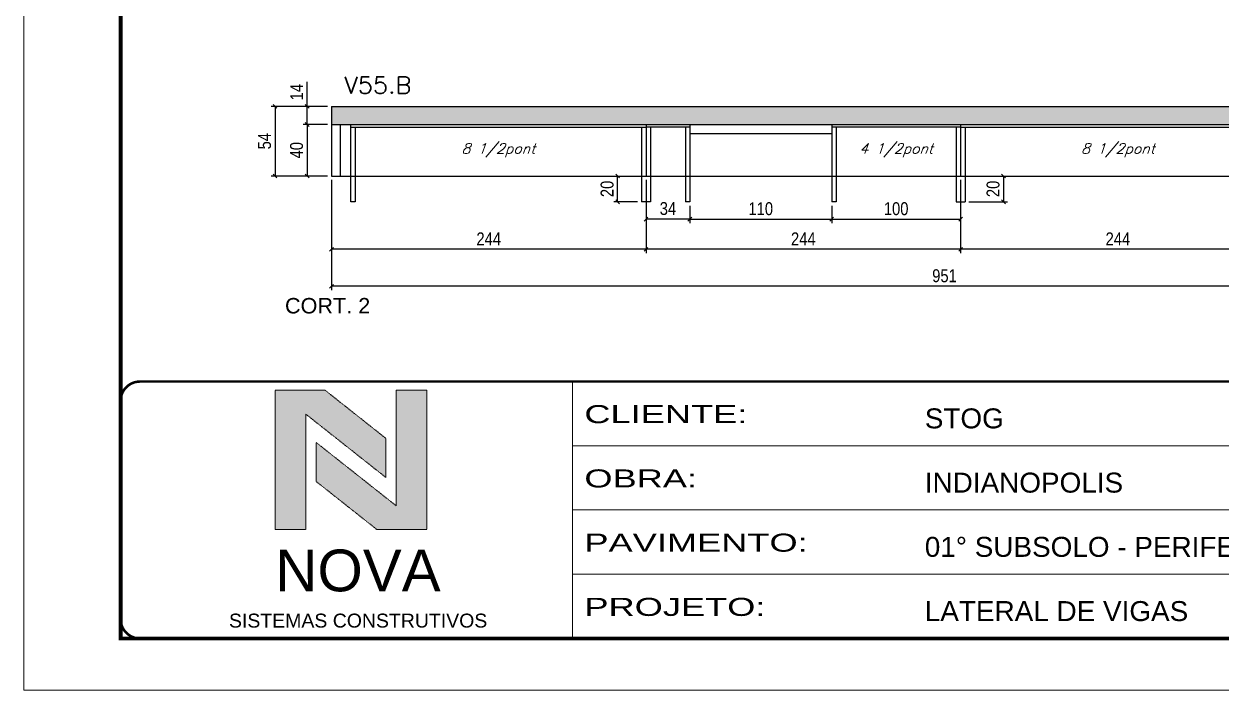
# Model space of a CAD drawing. Extents: x 0 to 6325, y 5574 to 19307.
# Drawn here: x 1585 to 2513, y 11317 to 11834 of the extents above; entities that cross this region are included whole.
import ezdxf

# ---------------------------------------------------------------- set-up
doc = ezdxf.new("R2010")
doc.units = 0
doc.linetypes.add('CONTINUO', pattern=[0])
doc.linetypes.add('DASHED', pattern=[0.75, 0.5, -0.25])
for name, color, linetype in [('1', 1, 'Continuous'), ('5', 5, 'Continuous'), ('COTA', 241, 'Continuous'), ('Painéis', 200, 'Continuous'), ('SARR_2.2x7', 40, 'Continuous'), ('SARR_3.5x7', 81, 'Continuous'), ('texto', 7, 'Continuous')]:
    doc.layers.add(name, color=color, linetype=linetype)
for name, color, linetype, lineweight in [('CARIMBO-LEGENDA', 75, 'Continuous', 15), ('Folhas', 255, 'Continuous', 9), ('SARRAFO DE PRESSAO', 251, 'DASHED', 9), ('Texto Seção', 7, 'Continuous', 15)]:
    doc.layers.add(name, color=color, linetype=linetype, lineweight=lineweight)
doc.styles.add('arial', font='arial.ttf')
doc.styles.add('COTA TECNICA', font='techl___.ttf', dxfattribs={"height": 10})
doc.styles.add('REGUA-120', font='ROMANS.shx', dxfattribs={"height": 15})
doc.styles.add('Romans', font='romans.shx')
doc.styles.get("Standard").update_dxf_attribs({"font": 'arial.ttf'})
doc.styles.add('Tecnologia', font='')
doc.styles.get('Tecnologia').set_extended_font_data('Forgotten Futurist')
doc.dimstyles.new('PAINEL', dxfattribs={"dimtxt": 10, "dimasz": 3, "dimexe": 3, "dimexo": 3, "dimgap": 3, "dimtad": 1, "dimdec": 1, "dimzin": 12, "dimdsep": 46, "dimtxsty": 'COTA TECNICA', "dimblk1": 'OBLIQUE', "dimblk2": 'OBLIQUE', "dimsah": 1, "dimcen": 0.9, "dimclrd": 4, "dimclre": 4, "dimclrt": 240, "dimadec": 1, "dimazin": 3, "dimtfac": 1, "dimtdec": 1, "dimtmove": 0, "dimatfit": 3, "dimfxl": 1, "dimtolj": 1, "dimtzin": 12, "dimarcsym": 0})

# ---------------------------------------------------------------- blocks, each defined once
blk = doc.blocks.new('A$C64660E27')
at = {"layer": 'COTA', "true_color": 0x1a1a1a}
h = blk.add_hatch(color=250, dxfattribs=at)
h.dxf.hatch_style = 1
h.paths.add_polyline_path([(185.4, -11.6), (142.4, -11.6), (142.4, -131.6), (168.8, -131.6), (168.8, -32.2), (237.7, -86.7), (237.7, -53)])
at = {"layer": 'COTA'}
h = blk.add_hatch(color=20, dxfattribs=at)
h.dxf.hatch_style = 1
h.paths.add_polyline_path([(273, -11.4), (246.6, -11.4), (246.6, -111.1), (177.7, -56.6), (177.7, -90.2), (230, -131.6), (273, -131.6)])
for p, q in [((142.4, -131.6), (142.4, -11.6)), ((142.4, -11.6), (185.4, -11.6)), ((185.4, -11.6), (237.7, -53)), ((273, -11.4), (246.6, -11.4)), ((246.6, -111.1), (246.6, -11.4)), ((273, -11.4), (273, -131.6)), ((168.8, -32.2), (237.7, -86.7)), ((168.8, -131.6), (168.8, -32.2)), ((246.6, -111.1), (177.7, -56.6)), ((177.7, -90.2), (177.7, -56.6)), ((237.7, -86.7), (237.7, -53)), ((230, -131.6), (177.7, -90.2)), ((142.4, -131.6), (168.8, -131.6)), ((273, -131.6), (230, -131.6))]:
    blk.add_line(p, q)
at = {"layer": 'CARIMBO-LEGENDA', "color": 7, "linetype": 'Continuous', "ltscale": 100, "style": 'arial'}
blk.add_text('NOVA', height=36, dxfattribs=at).set_placement((142.4, -184.8))
at = {"layer": 'CARIMBO-LEGENDA', "color": 7, "linetype": 'Continuous', "style": 'arial'}
blk.add_text('SISTEMAS CONSTRUTIVOS', height=12, dxfattribs=at).set_placement((102.5, -216))
blk = doc.blocks.new('9999999999')
at = {"color": 30, "linetype": 'CONTINUO'}
for p, q in [((98564.56, 34230.21), (98564.56, 34429.45)), ((98564.56, 34379.64), (99583.98, 34379.64)), ((98564.56, 34329.83), (99487.98, 34329.83)), ((98564.56, 34280.02), (99487.98, 34280.02))]:
    blk.add_line(p, q, dxfattribs=at)
at = {"color": 30, "linetype": 'CONTINUO', "const_width": 2}
blk.add_lwpolyline([(99583.98, 34230.21), (99583.98, 34414.45, 0.414214), (99568.98, 34429.45), (98228.98, 34429.45, 0.414214), (98213.98, 34414.45), (98213.98, 34245.21, 0.414214), (98228.98, 34230.21), (99583.98, 34230.21)], format="xyb", dxfattribs=at)
at = {"layer": 'Folhas'}
blk.add_lwpolyline([(98138.98, 34190.21), (99623.98, 34190.21), (99623.98, 35240.21), (98138.98, 35240.21)], close=True, dxfattribs=at)
at = {"layer": 'Folhas', "color": 30, "const_width": 3}
blk.add_lwpolyline([(98213.98, 34230.21), (99583.98, 34230.21), (99583.98, 35200.21), (98213.98, 35200.21)], close=True, dxfattribs=at)
at = {"xscale": 0.9, "yscale": 0.9, "zscale": 0.9}
blk.add_blockref('A$C64660E27', (98205.77, 34433.07), dxfattribs=at)
at = {"color": 7, "linetype": 'Continuous', "ltscale": 5, "style": 'arial'}
for s, height, p in [('STOG', 15.483, (98837.68, 34393.13)), ('INDIANOPOLIS', 15.4829, (98837.68, 34343.32)), ('01° SUBSOLO - PERIFERIA - TRECHO 1', 15.4829, (98837.68, 34293.51)), ('LATERAL DE VIGAS', 15.4829, (98837.68, 34243.7))]:
    blk.add_text(s, height=height, dxfattribs=at).set_placement(p)
at = {"layer": 'Folhas', "color": 7, "style": 'Tecnologia', "width": 1.5}
for s, p in [('CLIENTE:', (98573.65, 34397.17)), ('OBRA:', (98573.65, 34347.31)), ('PAVIMENTO:', (98573.65, 34297.5)), ('PROJETO:', (98573.65, 34247.69))]:
    blk.add_text(s, height=14, dxfattribs=at).set_placement(p)
blk = doc.blocks.new('_Oblique')
at = {"layer": '1', "color": 0, "lineweight": -2}
blk.add_line((-0.5, -0.5), (0.5, 0.5), dxfattribs=at)
blk = doc.blocks.new('*D3338')
at = {"layer": 'COTA', "color": 4, "lineweight": -2, "transparency": 16777216}
for p, q in [((1823.47, 11712.74), (1823.47, 11627.21)), ((2774.47, 11712.74), (2774.47, 11627.21)), ((2774.47, 11630.21), (1823.47, 11630.21))]:
    blk.add_line(p, q, dxfattribs=at)
at = {"layer": 'Defpoints', "color": 0, "transparency": 16777216}
for p in [(1823.47, 11715.74), (2774.47, 11715.74), (1823.47, 11630.21)]:
    blk.add_point(p, dxfattribs=at)
at = {"layer": 'COTA', "color": 4, "lineweight": -2, "transparency": 16777216, "xscale": 3, "yscale": 3, "zscale": 3, "rotation": 180}
blk.add_blockref('_Oblique', (1823.47, 11630.21), dxfattribs=at)
at = {"layer": 'COTA', "color": 4, "lineweight": -2, "transparency": 16777216, "xscale": 3, "yscale": 3, "zscale": 3}
blk.add_blockref('_Oblique', (2774.47, 11630.21), dxfattribs=at)
at = {"layer": 'COTA', "color": 240, "transparency": 16777216, "insert": (2298.97, 11638.34), "char_height": 10, "attachment_point": 5, "style": 'COTA TECNICA'}
blk.add_mtext('\\A1;951', dxfattribs=at)
blk = doc.blocks.new('*D4412')
at = {"layer": 'COTA', "color": 4, "lineweight": -2, "transparency": 16777216}
for p, q in [((2311.47, 11712.74), (2311.47, 11655.93)), ((2555.47, 11712.74), (2555.47, 11655.93)), ((2555.47, 11658.93), (2311.47, 11658.93))]:
    blk.add_line(p, q, dxfattribs=at)
at = {"layer": 'Defpoints', "color": 0, "transparency": 16777216}
for p in [(2311.47, 11715.74), (2555.47, 11715.74), (2311.47, 11658.93)]:
    blk.add_point(p, dxfattribs=at)
at = {"layer": 'COTA', "color": 4, "lineweight": -2, "transparency": 16777216, "xscale": 3, "yscale": 3, "zscale": 3, "rotation": 180}
blk.add_blockref('_Oblique', (2311.47, 11658.93), dxfattribs=at)
at = {"layer": 'COTA', "color": 4, "lineweight": -2, "transparency": 16777216, "xscale": 3, "yscale": 3, "zscale": 3}
blk.add_blockref('_Oblique', (2555.47, 11658.93), dxfattribs=at)
at = {"layer": 'COTA', "color": 240, "transparency": 16777216, "insert": (2433.47, 11667), "char_height": 10, "attachment_point": 5, "style": 'COTA TECNICA'}
blk.add_mtext('\\A1;244', dxfattribs=at)
blk = doc.blocks.new('*D4413')
at = {"layer": 'COTA', "color": 4, "lineweight": -2, "transparency": 16777216}
for p, q in [((2067.47, 11712.74), (2067.47, 11655.93)), ((2311.47, 11712.74), (2311.47, 11655.93)), ((2311.47, 11658.93), (2067.47, 11658.93))]:
    blk.add_line(p, q, dxfattribs=at)
at = {"layer": 'Defpoints', "color": 0, "transparency": 16777216}
for p in [(2067.47, 11715.74), (2311.47, 11715.74), (2067.47, 11658.93)]:
    blk.add_point(p, dxfattribs=at)
at = {"layer": 'COTA', "color": 4, "lineweight": -2, "transparency": 16777216, "xscale": 3, "yscale": 3, "zscale": 3, "rotation": 180}
blk.add_blockref('_Oblique', (2067.47, 11658.93), dxfattribs=at)
at = {"layer": 'COTA', "color": 4, "lineweight": -2, "transparency": 16777216, "xscale": 3, "yscale": 3, "zscale": 3}
blk.add_blockref('_Oblique', (2311.47, 11658.93), dxfattribs=at)
at = {"layer": 'COTA', "color": 240, "transparency": 16777216, "insert": (2189.47, 11667), "char_height": 10, "attachment_point": 5, "style": 'COTA TECNICA'}
blk.add_mtext('\\A1;244', dxfattribs=at)
blk = doc.blocks.new('*D4414')
at = {"layer": 'COTA', "color": 4, "lineweight": -2, "transparency": 16777216}
for p, q in [((1823.47, 11712.74), (1823.47, 11655.93)), ((2067.47, 11712.74), (2067.47, 11655.93)), ((2067.47, 11658.93), (1823.47, 11658.93))]:
    blk.add_line(p, q, dxfattribs=at)
at = {"layer": 'Defpoints', "color": 0, "transparency": 16777216}
for p in [(1823.47, 11715.74), (2067.47, 11715.74), (1823.47, 11658.93)]:
    blk.add_point(p, dxfattribs=at)
at = {"layer": 'COTA', "color": 4, "lineweight": -2, "transparency": 16777216, "xscale": 3, "yscale": 3, "zscale": 3, "rotation": 180}
blk.add_blockref('_Oblique', (1823.47, 11658.93), dxfattribs=at)
at = {"layer": 'COTA', "color": 4, "lineweight": -2, "transparency": 16777216, "xscale": 3, "yscale": 3, "zscale": 3}
blk.add_blockref('_Oblique', (2067.47, 11658.93), dxfattribs=at)
at = {"layer": 'COTA', "color": 240, "transparency": 16777216, "insert": (1945.47, 11667), "char_height": 10, "attachment_point": 5, "style": 'COTA TECNICA'}
blk.add_mtext('\\A1;244', dxfattribs=at)
blk = doc.blocks.new('*D3339')
at = {"layer": 'COTA', "color": 4, "lineweight": -2, "transparency": 16777216}
for p, q in [((2045.44, 11695.74), (2045.44, 11715.74)), ((2060.97, 11695.74), (2042.44, 11695.74))]:
    blk.add_line(p, q, dxfattribs=at)
at = {"layer": 'Defpoints', "color": 0, "transparency": 16777216}
for p in [(2045.44, 11715.74), (2045.44, 11715.74), (2063.97, 11695.74)]:
    blk.add_point(p, dxfattribs=at)
at = {"layer": 'COTA', "color": 4, "lineweight": -2, "transparency": 16777216, "xscale": 3, "yscale": 3, "zscale": 3}
for p, rotation in [((2045.44, 11715.74), 90), ((2045.44, 11695.74), 270)]:
    blk.add_blockref('_Oblique', p, dxfattribs=dict(at, rotation=rotation))
at = {"layer": 'COTA', "color": 240, "transparency": 16777216, "insert": (2037.34, 11705.74), "char_height": 10, "attachment_point": 5, "rotation": 90, "style": 'COTA TECNICA'}
blk.add_mtext('\\A1;20', dxfattribs=at)
blk = doc.blocks.new('*D4415')
at = {"layer": 'COTA', "color": 4, "lineweight": -2, "transparency": 16777216}
for p, q in [((2344.78, 11715.74), (2344.78, 11695.74)), ((2317.97, 11695.74), (2347.78, 11695.74))]:
    blk.add_line(p, q, dxfattribs=at)
at = {"layer": 'Defpoints', "color": 0, "transparency": 16777216}
for p in [(2344.78, 11715.74), (2314.97, 11695.74), (2344.78, 11695.74)]:
    blk.add_point(p, dxfattribs=at)
at = {"layer": 'COTA', "color": 4, "lineweight": -2, "transparency": 16777216, "xscale": 3, "yscale": 3, "zscale": 3}
for p, rotation in [((2344.78, 11715.74), 90), ((2344.78, 11695.74), 270)]:
    blk.add_blockref('_Oblique', p, dxfattribs=dict(at, rotation=rotation))
at = {"layer": 'COTA', "color": 240, "transparency": 16777216, "insert": (2336.68, 11705.74), "char_height": 10, "attachment_point": 5, "rotation": 90, "style": 'COTA TECNICA'}
blk.add_mtext('\\A1;20', dxfattribs=at)
blk = doc.blocks.new('*D3335')
at = {"layer": 'COTA', "color": 4, "lineweight": -2, "transparency": 16777216}
for p, q in [((1820.47, 11755.74), (1801.59, 11755.74)), ((1804.59, 11755.74), (1804.59, 11715.74)), ((1820.47, 11715.74), (1801.59, 11715.74))]:
    blk.add_line(p, q, dxfattribs=at)
at = {"layer": 'Defpoints', "color": 0, "transparency": 16777216}
for p in [(1823.47, 11755.74), (1804.59, 11715.74), (1823.47, 11715.74)]:
    blk.add_point(p, dxfattribs=at)
at = {"layer": 'COTA', "color": 4, "lineweight": -2, "transparency": 16777216, "xscale": 3, "yscale": 3, "zscale": 3}
for p, rotation in [((1804.59, 11755.74), 90), ((1804.59, 11715.74), 270)]:
    blk.add_blockref('_Oblique', p, dxfattribs=dict(at, rotation=rotation))
at = {"layer": 'COTA', "color": 240, "transparency": 16777216, "insert": (1796.48, 11735.74), "char_height": 10, "attachment_point": 5, "rotation": 90, "style": 'COTA TECNICA'}
blk.add_mtext('\\A1;40', dxfattribs=at)
blk = doc.blocks.new('*D3336')
at = {"layer": 'COTA', "color": 4, "lineweight": -2, "transparency": 16777216}
for p, q in [((1804.59, 11769.74), (1804.59, 11788.86)), ((1820.47, 11769.74), (1801.59, 11769.74)), ((1804.59, 11755.74), (1804.59, 11769.74)), ((1820.47, 11755.74), (1801.59, 11755.74))]:
    blk.add_line(p, q, dxfattribs=at)
at = {"layer": 'Defpoints', "color": 0, "transparency": 16777216}
for p in [(1804.59, 11769.74), (1823.47, 11769.74), (1823.47, 11755.74)]:
    blk.add_point(p, dxfattribs=at)
at = {"layer": 'COTA', "color": 4, "lineweight": -2, "transparency": 16777216, "xscale": 3, "yscale": 3, "zscale": 3}
for p, rotation in [((1804.59, 11769.74), 90), ((1804.59, 11755.74), 270)]:
    blk.add_blockref('_Oblique', p, dxfattribs=dict(at, rotation=rotation))
at = {"layer": 'COTA', "color": 240, "transparency": 16777216, "insert": (1796.51, 11780.8), "char_height": 10, "attachment_point": 5, "rotation": 90, "style": 'COTA TECNICA'}
blk.add_mtext('\\A1;14', dxfattribs=at)
blk = doc.blocks.new('*D3337')
at = {"layer": 'COTA', "color": 4, "lineweight": -2, "transparency": 16777216}
for p, q in [((1820.47, 11769.74), (1776.76, 11769.74)), ((1779.76, 11769.74), (1779.76, 11715.74)), ((1820.47, 11715.74), (1776.76, 11715.74))]:
    blk.add_line(p, q, dxfattribs=at)
at = {"layer": 'Defpoints', "color": 0, "transparency": 16777216}
for p in [(1823.47, 11769.74), (1779.76, 11715.74), (1823.47, 11715.74)]:
    blk.add_point(p, dxfattribs=at)
at = {"layer": 'COTA', "color": 4, "lineweight": -2, "transparency": 16777216, "xscale": 3, "yscale": 3, "zscale": 3}
for p, rotation in [((1779.76, 11769.74), 90), ((1779.76, 11715.74), 270)]:
    blk.add_blockref('_Oblique', p, dxfattribs=dict(at, rotation=rotation))
at = {"layer": 'COTA', "color": 240, "transparency": 16777216, "insert": (1771.65, 11742.74), "char_height": 10, "attachment_point": 5, "rotation": 90, "style": 'COTA TECNICA'}
blk.add_mtext('\\A1;54', dxfattribs=at)
blk = doc.blocks.new('*D4400')
at = {"layer": 'COTA', "color": 4, "lineweight": -2, "transparency": 16777216}
for p, q in [((2101.47, 11692.74), (2101.47, 11679.23)), ((2211.47, 11692.74), (2211.47, 11679.23)), ((2101.47, 11682.23), (2211.47, 11682.23))]:
    blk.add_line(p, q, dxfattribs=at)
at = {"layer": 'Defpoints', "color": 0, "transparency": 16777216}
for p in [(2101.47, 11695.74), (2211.47, 11695.74), (2211.47, 11682.23)]:
    blk.add_point(p, dxfattribs=at)
at = {"layer": 'COTA', "color": 4, "lineweight": -2, "transparency": 16777216, "xscale": 3, "yscale": 3, "zscale": 3, "rotation": 180}
blk.add_blockref('_Oblique', (2101.47, 11682.23), dxfattribs=at)
at = {"layer": 'COTA', "color": 4, "lineweight": -2, "transparency": 16777216, "xscale": 3, "yscale": 3, "zscale": 3}
blk.add_blockref('_Oblique', (2211.47, 11682.23), dxfattribs=at)
at = {"layer": 'COTA', "color": 240, "transparency": 16777216, "insert": (2156.47, 11690.34), "char_height": 10, "attachment_point": 5, "style": 'COTA TECNICA'}
blk.add_mtext('\\A1;110', dxfattribs=at)
blk = doc.blocks.new('*D3319')
at = {"layer": 'COTA', "color": 4, "lineweight": -2, "transparency": 16777216}
for p, q in [((2067.47, 11712.74), (2067.47, 11679.23)), ((2101.47, 11692.74), (2101.47, 11679.23)), ((2101.47, 11682.23), (2067.47, 11682.23))]:
    blk.add_line(p, q, dxfattribs=at)
at = {"layer": 'Defpoints', "color": 0, "transparency": 16777216}
for p in [(2067.47, 11715.74), (2101.47, 11695.74), (2067.47, 11682.23)]:
    blk.add_point(p, dxfattribs=at)
at = {"layer": 'COTA', "color": 4, "lineweight": -2, "transparency": 16777216, "xscale": 3, "yscale": 3, "zscale": 3, "rotation": 180}
blk.add_blockref('_Oblique', (2067.47, 11682.23), dxfattribs=at)
at = {"layer": 'COTA', "color": 4, "lineweight": -2, "transparency": 16777216, "xscale": 3, "yscale": 3, "zscale": 3}
blk.add_blockref('_Oblique', (2101.47, 11682.23), dxfattribs=at)
at = {"layer": 'COTA', "color": 240, "transparency": 16777216, "insert": (2084.47, 11690.45), "char_height": 10, "attachment_point": 5, "style": 'COTA TECNICA'}
blk.add_mtext('\\A1;34', dxfattribs=at)
blk = doc.blocks.new('*D3320')
at = {"layer": 'COTA', "color": 4, "lineweight": -2, "transparency": 16777216}
for p, q in [((2311.47, 11712.74), (2311.47, 11679.23)), ((2211.47, 11692.74), (2211.47, 11679.23)), ((2211.47, 11682.23), (2311.47, 11682.23))]:
    blk.add_line(p, q, dxfattribs=at)
at = {"layer": 'Defpoints', "color": 0, "transparency": 16777216}
for p in [(2311.47, 11715.74), (2211.47, 11695.74), (2311.47, 11682.23)]:
    blk.add_point(p, dxfattribs=at)
at = {"layer": 'COTA', "color": 4, "lineweight": -2, "transparency": 16777216, "xscale": 3, "yscale": 3, "zscale": 3, "rotation": 180}
blk.add_blockref('_Oblique', (2211.47, 11682.23), dxfattribs=at)
at = {"layer": 'COTA', "color": 4, "lineweight": -2, "transparency": 16777216, "xscale": 3, "yscale": 3, "zscale": 3}
blk.add_blockref('_Oblique', (2311.47, 11682.23), dxfattribs=at)
at = {"layer": 'COTA', "color": 240, "transparency": 16777216, "insert": (2261.47, 11690.34), "char_height": 10, "attachment_point": 5, "style": 'COTA TECNICA'}
blk.add_mtext('\\A1;100', dxfattribs=at)

msp = doc.modelspace()

# ---------------------------------------------------------------- hatches: boundary and pattern name
at = {"layer": 'COTA'}
h = msp.add_hatch(dxfattribs=at)
h.set_pattern_fill('AR-CONC', color=256, scale=0.03)
h.set_pattern_definition([(50, (-2e-12, 1148.575), (5.46554, -0.4781726), [0.5715, -6.2865]), (355, (-2e-12, 1148.575), (-1.0573026, 5.7317054), [0.4572, -5.0292175]), (100.451445, (0.4555, 1148.535), (4.4082374, 5.2535326), [0.4857003, -5.3427073]), (46.1842, (-2e-12, 1150.099), (8.1323712, -1.26127), [0.85725, -9.42975]), (96.63556, (0.678, 1149.994), (7.122124, 7.422784), [0.728551, -8.014068]), (351.18415, (-2e-12, 1150.099), (7.122124, 7.422784), [0.685799, -7.543792]), (21, (0.762, 1149.718), (4.5484317, -3.067956), [0.5715, -6.2865]), (326, (0.762, 1149.718), (1.8540609, 5.525639), [0.4572, -5.0292]), (71.451445, (1.141, 1149.4624), (6.4024926, 2.457683), [0.4857003, -5.342698]), (37.5, (-2e-12, 1148.5751), (0.0926581, 2.53665117), [0, -4.96824, 0, -5.1054, 0, -5.04825]), (7.5, (-2e-12, 1148.575), (2.0045899, 3.00541724), [0, -2.91084, 0, -4.85394, 0, -1.92405]), (327.5, (-1.6993, 1148.5751), (4.06771786, -0.17186232), [0, -1.905, 0, -5.9436, 0, -7.8867]), (317.5, (-2.4613, 1148.575), (4.4438754, 0.7627947), [0, -2.4765, 0, -3.94716, 0, -5.6007])])
h.paths.add_polyline_path([(2774.47, 11769.74), (1823.47, 11769.74), (1823.47, 11755.74), (2774.47, 11755.74)])

# ---------------------------------------------------------------- linework, layer by layer
for q in [(1823.47, 11755.74), (2774.47, 11769.74)]:
    msp.add_line((1823.47, 11769.74), q, dxfattribs=at)
at = {"layer": 'Painéis', "linetype": 'ByBlock'}
for p, q in [((1823.47, 11755.74), (2774.47, 11755.74)), ((1823.47, 11755.74), (1823.47, 11715.74)), ((2067.47, 11755.74), (2067.47, 11715.74)), ((2311.47, 11755.74), (2311.47, 11715.74)), ((1823.47, 11715.74), (2774.47, 11715.74))]:
    msp.add_line(p, q, dxfattribs=at)
at = {"layer": 'SARR_2.2x7', "linetype": 'Continuous'}
for p, q in [((1830.47, 11715.74), (1830.47, 11755.74)), ((1838.47, 11753.54), (2067.47, 11753.54)), ((2101.47, 11753.54), (2067.47, 11753.54)), ((2101.47, 11748.74), (2211.47, 11748.74)), ((2311.47, 11753.54), (2211.47, 11753.54)), ((2311.47, 11753.54), (2555.47, 11753.54))]:
    msp.add_line(p, q, dxfattribs=at)
at = {"layer": 'SARR_3.5x7'}
for p, q in [((1838.47, 11695.74), (1838.47, 11755.74)), ((2101.47, 11755.74), (2101.47, 11695.74)), ((2211.47, 11755.74), (2211.47, 11695.74)), ((1841.97, 11753.54), (1841.97, 11695.74)), ((2063.97, 11753.54), (2063.97, 11695.74)), ((2070.97, 11753.54), (2070.97, 11695.74)), ((2097.97, 11753.54), (2097.97, 11695.74)), ((2214.97, 11753.54), (2214.97, 11695.74)), ((2307.97, 11753.54), (2307.97, 11695.74)), ((2314.97, 11753.54), (2314.97, 11695.74)), ((1841.97, 11695.74), (1838.47, 11695.74)), ((2070.97, 11695.74), (2063.97, 11695.74)), ((2101.47, 11695.74), (2097.97, 11695.74)), ((2214.97, 11695.74), (2211.47, 11695.74)), ((2307.97, 11695.74), (2314.97, 11695.74))]:
    msp.add_line(p, q, dxfattribs=at)

# ---------------------------------------------------------------- block references
at = {"layer": 'SARRAFO DE PRESSAO', "color": 6, "linetype": 'ByBlock'}
msp.add_blockref('9999999999', (-96553.98, -22873.08), dxfattribs=at)

# ---------------------------------------------------------------- texts
at = {"layer": '5', "linetype": 'Continuous'}
msp.add_text('CORT. 2', height=12, rotation=359.99996, dxfattribs=at).set_placement((1787.46, 11609.16))
at = {"layer": 'texto', "color": 2, "char_height": 8, "attachment_point": 5, "style": 'Romans'}
for s, insert in [('{\\Q19;\\C256;8 1/2pont}', (1952.97, 11735.74)), ('{\\Q19;\\C256;4 1/2pont}', (2261.47, 11735.74)), ('{\\Q19;\\C256;8 1/2pont}', (2433.47, 11735.74))]:
    msp.add_mtext(s, dxfattribs=dict(at, insert=insert))
at = {"layer": 'Texto Seção', "style": 'REGUA-120', "width": 1.05}
msp.add_text('V55.B', height=13, dxfattribs=at).set_placement((1833.47, 11779.74))

# ---------------------------------------------------------------- dimensions: what is measured, and where the dimension line sits
at = {"layer": 'COTA'}
for base, p1, p2, angle, picture, middle in [((1804.59, 11769.74), (1823.47, 11755.74), (1823.47, 11769.74), 90, '*D3336', (1796.51, 11780.8)), ((1779.76, 11715.74), (1823.47, 11769.74), (1823.47, 11715.74), 90, '*D3337', (1771.65, 11742.74)), ((1804.59, 11715.74), (1823.47, 11755.74), (1823.47, 11715.74), 90, '*D3335', (1796.48, 11735.74)), ((1823.47, 11630.21), (2774.47, 11715.74), (1823.47, 11715.74), 180, '*D3338', (2298.97, 11638.34)), ((1823.47, 11658.93), (2067.47, 11715.74), (1823.47, 11715.74), 180, '*D4414', (1945.47, 11667)), ((2067.47, 11658.93), (2311.47, 11715.74), (2067.47, 11715.74), 180, '*D4413', (2189.47, 11667)), ((2311.47, 11658.93), (2555.47, 11715.74), (2311.47, 11715.74), 180, '*D4412', (2433.47, 11667))]:
    dim = msp.add_linear_dim(base=base, p1=p1, p2=p2, angle=angle, dimstyle='PAINEL', dxfattribs=at)
    dim.commit()
    dim.dimension.update_dxf_attribs({"geometry": picture, "text_midpoint": middle})
for base, p1, p2, picture, middle in [((2045.44, 11715.74), (2063.97, 11695.74), (2045.44, 11715.74), '*D3339', (2045.44, 11705.74)), ((2344.78, 11695.74), (2344.78, 11715.74), (2314.97, 11695.74), '*D4415', (2344.78, 11705.74))]:
    dim = msp.add_linear_dim(base=base, p1=p1, p2=p2, angle=90, dimstyle='PAINEL', dxfattribs=at)
    dim.commit()
    dim.dimension.update_dxf_attribs({"geometry": picture, "text_midpoint": middle, "dimtype": 160})
for base, p1, p2, picture, middle in [((2067.47, 11682.23), (2101.47, 11695.74), (2067.47, 11715.74), '*D3319', (2084.47, 11690.45)), ((2311.47, 11682.23), (2211.47, 11695.74), (2311.47, 11715.74), '*D3320', (2261.47, 11690.34)), ((2211.47, 11682.23), (2101.47, 11695.74), (2211.47, 11695.74), '*D4400', (2156.47, 11690.34))]:
    dim = msp.add_linear_dim(base=base, p1=p1, p2=p2, dimstyle='PAINEL', dxfattribs=at)
    dim.commit()
    dim.dimension.update_dxf_attribs({"geometry": picture, "text_midpoint": middle})

doc.saveas('drawing.dxf')
